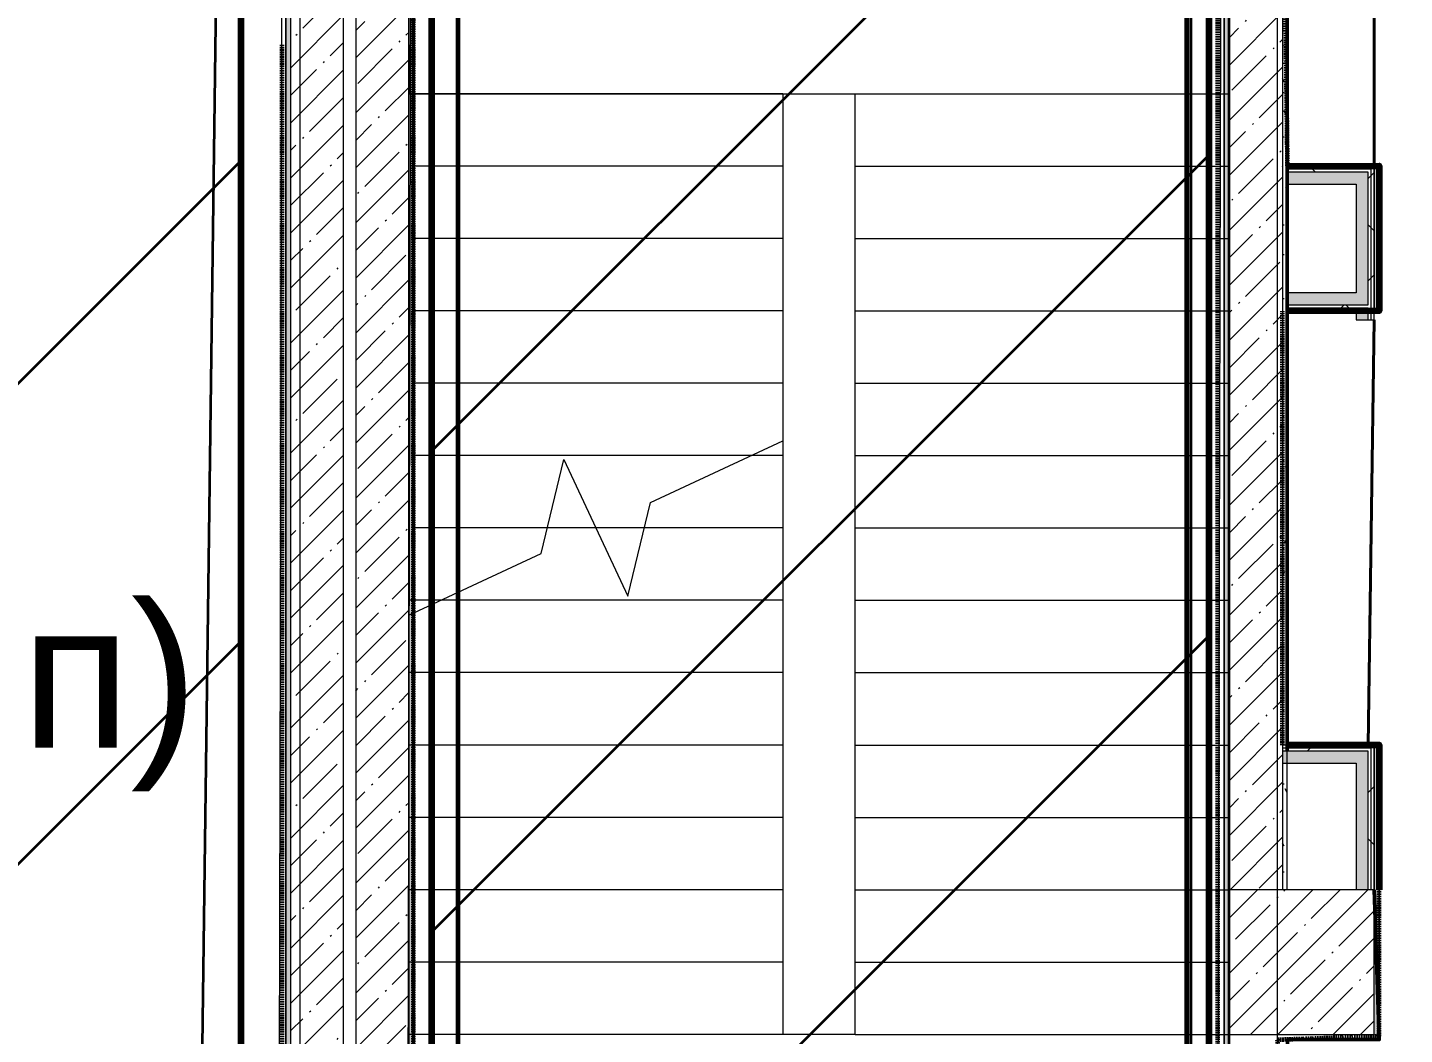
# Model space of a CAD drawing. Header units: millimetres. Extents: x -249154 to 415037, y -45458 to 354837.
# Drawn here: x 37245 to 42950, y 16564 to 20738 of the extents above; entities that cross this region are included whole.
import ezdxf

# ---------------------------------------------------------------- set-up
doc = ezdxf.new("R2010")
doc.units = ezdxf.units.MM
doc.linetypes.add('200_ШТРИХ__ш1_п0_6_', pattern=[320, 200, -120])
doc.linetypes.add('Штрих короткий', pattern=[600, 300, -300])
for name, color, linetype, lineweight in [('0) НЗ Ремонт штукатурка', 6, 'Continuous', 60), ('1) FK13', 152, 'Continuous', 40), ('2)1 штукатурка', 4, 'Continuous', 35), ('2)2 штукатурка', 5, 'Continuous', 50), ('3.3) Шпаклевка баз. фин. WD5-13', 160, 'Continuous', 140), ('3.4) Ремонт базовой шпаклевки', 6, 'Continuous', 60), ('3.4) Шп. фин 4 в 529 поз 11227м2', 6, 'Continuous', 140), ('4) демонтаж НЗ №2', 1, 'Continuous', 35), ('4.1) Дм уборка мусора НЗ 2', 20, 'Continuous', 35), ('4.4) РВР ремонт Штукатурки', 160, 'зигзаг', 35), ('5.4) WD4', 5, 'Continuous', 40), ('549 штукатурка гипсом', 40, 'Continuous', 60), ('666 покраска FK1', 211, 'Continuous', 60), ('923 Люки', 170, 'Continuous', 120), ('A-AREA-BNDY', 7, 'Continuous', 5), ('A-FLOR', 7, 'Continuous', 9), ('A-WALL', 7, 'Continuous', 5), ('I-WALL', 7, 'Continuous', 5), ('S-COLS', 7, 'Continuous', 9), ('S-COLS-1', 7, 'Continuous', 5), ('S-STRS', 7, 'Continuous', 9), ('S-STRS-MBND', 7, 'Continuous', 9), ('Оси', 7, 'Continuous', 9)]:
    doc.layers.add(name, color=color, linetype=linetype, lineweight=lineweight)
doc.layers.add('A-WALL-1', color=9, linetype='Continuous', lineweight=5, true_color=0x808080)
doc.layers.add('A-WALL-FNSH-1', color=9, linetype='Continuous', lineweight=5, true_color=0x808080)
doc.styles.get("Standard").update_dxf_attribs({"font": 'arial.ttf'})
doc.linetypes.add('зигзаг', pattern='A,0.00254,-5.08,[131,ltypeshp.shx,S=5.08,R=0,X=-5.08,Y=0],-10.16,[131,ltypeshp.shx,S=5.08,R=180,X=5.08,Y=0],-5.08', length=20.32254)
pattern_1 = [(45, (64.7, -136.06), (-114.04925, 114.04925), []), (45, (178.75, -136.06), (-114.04925, 114.04925), [201.612, -40.322, 6.706, -33.617])]
pattern_2 = [(0, (64.7, -136.06), (243.84, 60.96), [20.117, -162.763, 20.117, -162.763, -975.36]), (0, (64.7, -136.06), (243.84, 60.96), [-365.76, 20.117, -345.643, 20.117, -162.763, -426.72]), (0, (64.7, -136.06), (243.84, 60.96), [-914.4, 20.117, -101.803, 20.117, -284.683]), (120, (156.14, -105.58), (-174.71291, 180.691634), [20.117, -162.763, 20.117, -162.763, -975.36]), (120, (156.14, -105.58), (-174.71291, 180.691634), [-365.76, 20.117, -345.643, 20.117, -162.763, -426.72]), (120, (156.14, -105.58), (-174.71291, 180.691634), [-914.4, 20.117, -101.803, 20.117, -284.683]), (240, (186.62, 16.34), (-69.12709, -241.651634), [20.117, -162.763, 20.117, -162.763, -975.36]), (240, (186.62, 16.34), (-69.12709, -241.651634), [-365.76, 20.117, -345.643, 20.117, -162.763, -426.72]), (240, (186.62, 16.34), (-69.12709, -241.651634), [-914.4, 20.117, -101.803, 20.117, -284.683])]
pattern_3 = [(45, (64.7, -136.06), (-212.132, 212.132), []), (135, (64.7, -136.06), (-212.132, -212.132), [])]

# ---------------------------------------------------------------- blocks, each defined once
blk = doc.blocks.new('BSC_Колонна _Прямоугольная - 600х600-V41-Объем проектирования 1 этажа')
at = {"layer": 'S-COLS-1'}
h = blk.add_hatch(dxfattribs=at)
h.set_pattern_fill('FP_67', color=256, style=0, pattern_type=2)
h.set_pattern_definition([(45, (-42460, -17000), (-114.04925, 114.04925), []), (45, (-42345.95, -17000), (-114.04925, 114.04925), [201.613, -40.323, 6.706, -33.617])])
h.paths.add_polyline_path([(300, -300), (300, 300), (-300, 300), (-300, -300), (-60, -300)])
for p, q in [((300, 300), (-300, 300)), ((-300, 300), (-300, -300)), ((300, -300), (300, 300)), ((-300, -300), (300, -300))]:
    blk.add_line(p, q, dxfattribs=at)

msp = doc.modelspace()

# ---------------------------------------------------------------- hatches: boundary and pattern name
at = {"layer": '4.1) Дм уборка мусора НЗ 2'}
h = msp.add_hatch(dxfattribs=at)
h.set_pattern_fill('ANSI31', color=1, scale=444)
h.paths.add_polyline_path([(42139.4, 22794.4), (41717.8, 22794.4), (41717.8, 23173.9), (38919.6, 23173.9), (38919.6, 15131.6), (42139.4, 15131.6)])
h = msp.add_hatch(dxfattribs=at)
h.set_pattern_fill('ANSI31', color=1, scale=444)
h.paths.add_polyline_path([(38128.6, 22340.9), (34324.8, 22340.9), (34324.8, 7769.3), (38128.6, 7769.3)])
at = {"layer": 'I-WALL'}
h = msp.add_hatch(dxfattribs=at)
h.set_pattern_fill('FP_1', color=256, style=0, pattern_type=2)
h.set_pattern_definition(pattern_1)
h.paths.add_polyline_path([(38824.7, 10313.9), (38822.6, 11988.9), (38604.7, 11988.9), (38604.7, 10313.9)])
h.paths.add_polyline_path([(38604.7, 13388.9), (38824.7, 13388.9), (38824.7, 21439.2), (38604.7, 21439.2), (38604.7, 14696.4)])
h.paths.add_polyline_path([(38744.7, 22839.2), (38824.7, 22839.2), (38824.7, 23284.2), (38604.7, 23284.2), (38604.7, 22839.2)])
h = msp.add_hatch(dxfattribs=at)
h.set_pattern_fill('FP_1', color=256, style=0, pattern_type=2)
h.set_pattern_definition(pattern_1)
h.paths.add_polyline_path([(38554.7, 15063.9), (38554.7, 21439.2), (38334.7, 21439.2), (38334.7, 15063.9)])
h.paths.add_polyline_path([(38334.7, 22839.2), (38554.7, 22839.2), (38554.7, 23263.9), (38334.7, 23263.9), (38334.7, 22867.9)])
h = msp.add_hatch(dxfattribs=at)
h.set_pattern_fill('FP_191', color=256, style=0, pattern_type=2)
h.set_pattern_definition(pattern_2)
h.paths.add_polyline_path([(38844.7, 15063.9), (38844.7, 21414.2), (38832.7, 21414.2), (38832.7, 21384.2), (38824.7, 21384.2), (38824.7, 15063.9)])
h.paths.add_polyline_path([(38844.7, 22864.2), (38844.7, 23242.9), (38824.7, 23243.9), (38826.3, 22894.2), (38832.7, 22894.2), (38832.7, 22864.2)])
h = msp.add_hatch(dxfattribs=at)
h.set_pattern_fill('FP_191', color=256, style=0, pattern_type=2)
h.set_pattern_definition(pattern_2)
h.paths.add_polyline_path([(42224.7, 15083.9), (42224.7, 23263.9), (42204.7, 23242.9), (42204.7, 15083.9)])
h.paths.add_polyline_path([(42204.7, 23243.9), (42224.7, 23263.9), (42204.7, 23263.9)])
h = msp.add_hatch(dxfattribs=at)
h.set_pattern_fill('FP_191', color=256, style=0, pattern_type=2)
h.set_pattern_definition(pattern_2)
h.paths.add_polyline_path([(42844.7, 16543.9), (42844.7, 17763.9), (42824.7, 17763.9), (42824.7, 16543.9)])
h.paths.add_polyline_path([(42824.7, 19563.9), (42844.7, 19564.4), (42843.6, 20163.9), (42824.7, 20163.9), (42824.7, 19564.4)])
h.paths.add_polyline_path([(42844.7, 21963.9), (42844.7, 23163.9), (42824.7, 23163.9), (42824.7, 21963.9)])
h = msp.add_hatch(dxfattribs=at)
h.set_pattern_fill('FP_1', color=256, style=0, pattern_type=2)
h.set_pattern_definition(pattern_1)
h.paths.add_polyline_path([(42224.7, 17163.9), (42444.7, 17163.9), (42444.7, 22563.9), (42224.7, 22563.9), (42224.7, 17346.4)])
h = msp.add_hatch(dxfattribs=at)
h.set_pattern_fill('FP_191', color=256, style=0, pattern_type=2)
h.set_pattern_definition(pattern_2)
h.paths.add_polyline_path([(42464.7, 17163.9), (42464.7, 17688.9), (42444.7, 17688.9), (42444.7, 17163.9)])
h.paths.add_polyline_path([(42458, 17738.9), (42464.7, 17738.9), (42464.7, 17763.9)])
h.paths.add_polyline_path([(42444.7, 17763.9), (42464.7, 17764.9), (42463.3, 20294.3), (42464.7, 20293.3), (42464.7, 22563.9), (42444.7, 22563.9), (42446.8, 22038.9), (42447.2, 22038.9), (42444.7, 21963.9), (42444.7, 17876.3)])
h = msp.add_hatch(dxfattribs=at)
h.set_pattern_fill('FP_191', color=256, style=0, pattern_type=2)
h.set_pattern_definition(pattern_2)
h.paths.add_polyline_path([(38334.7, 11083.9), (38334, 11933.9), (38326.7, 11933.9), (38326.7, 11963.9), (38314.7, 11963.9), (38314.7, 11084.9)])
h.paths.add_polyline_path([(38326.7, 13413.9), (38326.7, 13443.9), (38334.7, 13443.9), (38334.7, 21459.2), (38314.7, 21459.2), (38314.7, 13413.9)])
h = msp.add_hatch(dxfattribs=at)
h.set_pattern_fill('FP_192', color=256, style=0, pattern_type=2)
h.set_pattern_definition(pattern_3)
h.paths.add_polyline_path([(42465.7, 20151.4), (42812.2, 20151.4), (42812.2, 20163.9), (42465.7, 20163.9)])
h = msp.add_hatch(dxfattribs=at)
h.set_pattern_fill('FP_192', color=256, style=0, pattern_type=2)
h.set_pattern_definition(pattern_3)
h.paths.add_polyline_path([(42788.6, 20138.9), (42799.7, 20138.9), (42799.7, 20151.4), (42465.7, 20151.4), (42465.7, 20138.9), (42749.7, 20138.9)])
h = msp.add_hatch(dxfattribs=at)
h.set_pattern_fill('FP_192', color=256, style=0, pattern_type=2)
h.set_pattern_definition(pattern_3)
h.paths.add_polyline_path([(42812.2, 19526.4), (42812.2, 20151.4), (42799.7, 20151.4), (42799.7, 19526.4)])
h = msp.add_hatch(dxfattribs=at)
h.set_pattern_fill('FP_192', color=256, style=0, pattern_type=2)
h.set_pattern_definition(pattern_3)
h.paths.add_polyline_path([(42824.7, 19526.4), (42824.7, 20163.9), (42812.2, 20163.9), (42812.2, 19526.4)])
for points in [[(42678.5, 20088.9), (42749.7, 20090.7), (42749.7, 20138.9), (42465.7, 20138.9), (42465.7, 20088.9)], [(42471.1, 19588.9), (42749.7, 19588.9), (42749.7, 19638.9), (42465.7, 19638.9), (42465.7, 19588.9)], [(42464.7, 17688.9), (42749.7, 17688.9), (42749.7, 17738.9), (42444.7, 17738.9), (42444.7, 17688.9)], [(42799.7, 17163.9), (42799.7, 17738.9), (42749.7, 17738.9), (42749.7, 17163.9)]]:
    msp.add_hatch(color=256, dxfattribs=at).paths.add_polyline_path(points)
h = msp.add_hatch(color=256, dxfattribs=at)
h.paths.add_polyline_path([(42749.7, 19526.4), (42799.7, 19526.4), (42799.7, 19563.9), (42749.7, 19562.9)])
h.paths.add_polyline_path([(42799.7, 19588.9), (42799.7, 20138.9), (42749.7, 20138.9), (42749.7, 19588.9), (42790.4, 19588.9)])
h = msp.add_hatch(dxfattribs=at)
h.set_pattern_fill('FP_192', color=256, style=0, pattern_type=2)
h.set_pattern_definition(pattern_3)
h.paths.add_polyline_path([(42749.7, 19576.4), (42799.7, 19576.4), (42799.7, 19588.9), (42465.7, 19588.9), (42465.7, 19576.4), (42471.2, 19576.4)])
h = msp.add_hatch(dxfattribs=at)
h.set_pattern_fill('FP_192', color=256, style=0, pattern_type=2)
h.set_pattern_definition(pattern_3)
h.paths.add_polyline_path([(42799.7, 19563.9), (42799.4, 19576.4), (42465.7, 19576.4), (42465.7, 19563.9), (42787.2, 19563.9)])
h = msp.add_hatch(dxfattribs=at)
h.set_pattern_fill('FP_192', color=256, style=0, pattern_type=2)
h.set_pattern_definition(pattern_3)
h.paths.add_polyline_path([(42550.5, 17751.4), (42812.2, 17751.4), (42812.2, 17763.9), (42464.7, 17763.1), (42464.7, 17751.4), (42491.5, 17751.4)])
h.paths.add_polyline_path([(42444.7, 17751.4), (42461.4, 17751.4), (42464.7, 17763.9), (42444.7, 17763.9)])
h = msp.add_hatch(dxfattribs=at)
h.set_pattern_fill('FP_192', color=256, style=0, pattern_type=2)
h.set_pattern_definition(pattern_3)
h.paths.add_polyline_path([(42491.6, 17738.9), (42799.7, 17738.9), (42799.4, 17751.4), (42464.7, 17750.6), (42464.7, 17738.9)])
h.paths.add_polyline_path([(42444.7, 17738.9), (42458, 17738.9), (42461.4, 17751.4), (42444.7, 17751.4)])
h = msp.add_hatch(dxfattribs=at)
h.set_pattern_fill('FP_192', color=256, style=0, pattern_type=2)
h.set_pattern_definition(pattern_3)
h.paths.add_polyline_path([(42812.2, 17163.9), (42812.2, 17751.4), (42799.7, 17751.4), (42799.7, 17163.9)])
h = msp.add_hatch(dxfattribs=at)
h.set_pattern_fill('FP_192', color=256, style=0, pattern_type=2)
h.set_pattern_definition(pattern_3)
h.paths.add_polyline_path([(42824.7, 17163.9), (42824.7, 17763.9), (42812.2, 17763.9), (42812.2, 17163.9)])

# ---------------------------------------------------------------- linework, layer by layer
at = {"layer": '0) НЗ Ремонт штукатурка', "color": 3, "linetype": '200_ШТРИХ__ш1_п0_6_', "ltscale": 0.03}
for points in [[(42175.6, 21278.5), (42175.6, 15131.5), (38844.7, 15131.5), (38844.7, 23230.9), (41734.8, 23230.9)], [(42465.7, 20164.9), (42444.7, 21963.9)], [(38298.6, 20667.1), (38298.6, 13443.9)], [(42444.7, 17763.9), (42444.7, 19562.9)], [(42465.7, 14971.9), (42424.7, 16542.9), (42845.2, 16557.2), (42845.2, 17163.9)]]:
    msp.add_lwpolyline(points, dxfattribs=at)
at = {"layer": '1) FK13'}
msp.add_lwpolyline([(42064.5, 22961), (42064.5, 15188.6), (38844.7, 15188.6), (38844.7, 23230.9), (41749.8, 23230.9)], dxfattribs=at)
at = {"layer": '2)1 штукатурка'}
msp.add_lwpolyline([(42223.7, 27213.9), (58233.7, 27213.9), (58233.7, 10843.9), (42223.7, 10843.9)], close=True, dxfattribs=at)
at = {"layer": '2)2 штукатурка'}
for points in [[(42464.7, 17738.9), (42464.7, 26363.9), (42845.7, 26363.9), (42845.7, 26742.9), (47724.7, 26742.9), (47724.7, 26343.4), (48845.7, 26343.4), (48845.7, 26722.9), (50903.7, 26722.9)], [(42444.7, 14946.4), (42465.7, 16542.9), (42845.7, 16542.9), (42824.7, 17163.9)]]:
    msp.add_lwpolyline(points, dxfattribs=at)
at = {"layer": '3.3) Шпаклевка баз. фин. WD5-13', "ltscale": 0.5}
for points in [[(42464.7, 20163.9), (42845.7, 20164.9), (42845.7, 19563.9), (42465.7, 19562.9)], [(42465.7, 17764.9), (42845.7, 17764.9), (42845.7, 17163.9)]]:
    msp.add_lwpolyline(points, dxfattribs=at)
at = {"layer": '3.4) Ремонт базовой шпаклевки', "linetype": 'Штрих короткий', "ltscale": 0.01}
msp.add_lwpolyline([(39027.6, 15284.1), (42047.8, 15284.1), (42047.8, 23048), (39027.6, 23048)], close=True, dxfattribs=at)
at = {"layer": '3.4) Шп. фин 4 в 529 поз 11227м2'}
for points in [[(42139.4, 22903.9), (42139.4, 15131.6), (38919.6, 15131.6), (38919.6, 23173.9), (41824.7, 23173.9)], [(38128.6, 22819.2), (38128.6, 7784.9)]]:
    msp.add_lwpolyline(points, dxfattribs=at)
at = {"layer": '4) демонтаж НЗ №2'}
for points in [[(42139.4, 22903.9), (42139.4, 15131.6), (38919.6, 15131.6), (38919.6, 23173.9), (41824.7, 23173.9)], [(38128.6, 22819.2), (38128.6, 7784.9)]]:
    msp.add_lwpolyline(points, dxfattribs=at)
at = {"layer": '4.4) РВР ремонт Штукатурки', "ltscale": 0.1}
msp.add_lwpolyline([(37928.3, 13338.9), (38028.7, 21072.1)], dxfattribs=at)
at = {"layer": '5.4) WD4'}
for points in [[(42824.7, 21963.9), (42824.7, 20164.9)], [(42824.7, 19526.4), (42799.7, 17763.9)]]:
    msp.add_lwpolyline(points, dxfattribs=at)
at = {"layer": '549 штукатурка гипсом', "ltscale": 0.01}
msp.add_lwpolyline([(39027.6, 15284.1), (42047.8, 15284.1), (42047.8, 23048), (39027.6, 23048)], close=True, dxfattribs=at)
at = {"layer": '666 покраска FK1'}
msp.add_lwpolyline([(38128.6, 22819.2), (38128.6, 7784.9)], dxfattribs=at)
at = {"layer": 'A-AREA-BNDY', "flags": 128}
for points in [[(41740.7, 23280.6), (38836.7, 23287.4), (38817.6, 15139.4), (42175.6, 15131.5), (42190.1, 21315.1), (41811.1, 21315.9), (41736.1, 21316.1), (41739.8, 22876.6)], [(28087.4, 10813.1), (28066.4, 10813.1), (28059.5, 7854.6), (30229.5, 7849.5), (30229.4, 7811.5), (32729.4, 7805.7), (32729.5, 7843.7), (38538.5, 7830), (38544.9, 10588), (37994.9, 10589.3), (37996.2, 11131.3), (38276.2, 11130.7), (38303.9, 22912.6), (37674.4, 22914.1), (37531.9, 22914.4), (37044.9, 22915.6), (37044.9, 22916.6), (35244.9, 22920.8), (35244.9, 22919.8), (34757.9, 22920.9), (34615.4, 22921.3), (34285.9, 22922.1), (34264.2, 13678.1), (28094.2, 13692.6)]]:
    msp.add_lwpolyline(points, close=True, dxfattribs=at)
at = {"layer": 'A-FLOR'}
for p, q in [((42464.7, 20164.9), (42464.7, 21963.9)), ((38314.7, 21414.2), (38314.7, 13338.9)), ((38844.7, 20463.9), (42204.7, 20463.9)), ((42844.7, 20164.4), (42464.7, 20164.4)), ((42844.7, 19564.4), (42844.7, 20163.9)), ((42464.7, 17764.9), (42464.7, 19564.4)), ((42824.7, 17763.9), (42464.7, 17763.9)), ((42844.7, 17763.9), (42824.7, 17763.9)), ((42844.7, 16543.9), (42844.7, 17763.9))]:
    msp.add_line(p, q, dxfattribs=at)
at = {"layer": 'A-WALL'}
for p, q in [((42204.7, 15083.9), (42204.7, 23242.9)), ((42812.2, 20151.4), (42465.7, 20151.4)), ((42812.2, 19526.4), (42812.2, 20151.4)), ((42799.7, 20138.9), (42465.7, 20138.9)), ((42799.7, 19588.9), (42799.7, 20138.9)), ((42465.7, 19588.9), (42799.7, 19588.9)), ((42465.7, 19576.4), (42799.7, 19576.4)), ((42799.7, 19526.4), (42799.7, 19563.9)), ((42812.2, 17751.4), (42444.7, 17751.4)), ((42812.2, 17163.9), (42812.2, 17751.4)), ((42799.7, 17738.9), (42444.7, 17738.9)), ((42799.7, 17163.9), (42799.7, 17738.9))]:
    msp.add_line(p, q, dxfattribs=at)
at = {"layer": 'A-WALL-1'}
for p, q in [((42224.7, 22563.9), (42224.7, 17163.9)), ((42444.7, 22563.9), (42444.7, 17163.9)), ((42464.7, 17163.9), (42464.7, 22563.9)), ((38334.7, 21439.2), (38334.7, 13443.9)), ((38554.7, 13443.9), (38554.7, 21439.2)), ((38604.7, 21384.2), (38604.7, 13388.9)), ((38824.7, 15063.9), (38824.7, 21384.2)), ((42465.7, 20163.9), (42465.7, 20088.9)), ((42824.7, 20163.9), (42824.7, 19563.9)), ((42824.7, 19526.4), (42824.7, 20163.9)), ((42844.7, 20163.9), (42824.7, 20163.9)), ((42844.7, 19563.9), (42844.7, 20163.9)), ((42465.7, 20088.9), (42749.7, 20088.9)), ((42749.7, 20088.9), (42749.7, 19638.9)), ((42749.7, 19638.9), (42465.7, 19638.9)), ((42465.7, 19638.9), (42465.7, 19562.9)), ((42749.7, 19563.9), (42749.7, 19526.4)), ((42749.7, 19563.9), (42799.7, 19563.9)), ((42749.7, 19526.4), (42824.7, 19526.4)), ((42824.7, 19563.9), (42844.7, 19563.9)), ((38844.7, 15083.9), (38844.7, 18062)), ((42824.7, 17763.9), (42444.7, 17763.9)), ((42824.7, 17763.9), (42824.7, 17163.9)), ((42824.7, 17763.9), (42824.7, 17763.9)), ((42824.7, 17163.9), (42824.7, 17763.9)), ((42444.7, 17688.9), (42749.7, 17688.9)), ((42749.7, 17688.9), (42749.7, 17163.9))]:
    msp.add_line(p, q, dxfattribs=at)
at = {"layer": 'A-WALL-FNSH-1'}
for p, q in [((42465.7, 20163.9), (42465.7, 21962.9)), ((38313.7, 21439.2), (38313.7, 13388.9)), ((38844.7, 21414.2), (38844.7, 18062)), ((38844.7, 20163.9), (38845.7, 20163.9)), ((38845.7, 18312.3), (38845.7, 20163.9)), ((42824.7, 20164.9), (42464.7, 20164.9)), ((42464.7, 20163.9), (42824.7, 20163.9)), ((42824.7, 20163.9), (42824.7, 20164.9)), ((42845.7, 20163.9), (42844.7, 20163.9)), ((42845.7, 19563.9), (42845.7, 20163.9)), ((42749.7, 19563.9), (42464.7, 19563.9)), ((42465.7, 17763.9), (42465.7, 19562.9)), ((42465.7, 19562.9), (42749.7, 19562.9)), ((42844.7, 19564.4), (42844.7, 19563.9)), ((42844.7, 19563.9), (42845.7, 19563.9)), ((38844.7, 18062), (38845.7, 18062)), ((42824.7, 17764.9), (42464.7, 17764.9)), ((42824.7, 17763.9), (42824.7, 17764.9)), ((42845.7, 17763.9), (42844.7, 17763.9)), ((42844.7, 17763.9), (42844.7, 16543.9)), ((42845.7, 16542.9), (42845.7, 17763.9)), ((38845.7, 17683.5), (38844.7, 17683.5))]:
    msp.add_line(p, q, dxfattribs=at)
at = {"layer": 'I-WALL'}
for p, q in [((42203.7, 15083.9), (42203.7, 22828.9)), ((38845.7, 21439.2), (38845.7, 20163.9)), ((38844.7, 20563.9), (38845.7, 20563.9)), ((38845.7, 18312.3), (38845.7, 15093.9)), ((38845.7, 18083.5), (38844.7, 18083.5))]:
    msp.add_line(p, q, dxfattribs=at)
at = {"layer": 'S-STRS'}
for p, q in [((40374.7, 20463.9), (38844.7, 20463.9)), ((40374.7, 20463.9), (38844.7, 20463.9)), ((40374.7, 20463.9), (40374.7, 20163.9)), ((40374.7, 20163.9), (38844.7, 20163.9)), ((40374.7, 20163.9), (38844.7, 20163.9)), ((40374.7, 20163.9), (40374.7, 19863.9)), ((40374.7, 19863.9), (38844.7, 19863.9)), ((40374.7, 19863.9), (38844.7, 19863.9)), ((40374.7, 19863.9), (40374.7, 19563.9)), ((40374.7, 19563.9), (38844.7, 19563.9)), ((40374.7, 19563.9), (38844.7, 19563.9)), ((40374.7, 19563.9), (40374.7, 19263.9)), ((40374.7, 19263.9), (38844.7, 19263.9)), ((40374.7, 19263.9), (38844.7, 19263.9)), ((40374.7, 19263.9), (40374.7, 19025.3)), ((40243.1, 18963.9), (38844.7, 18963.9)), ((40243.1, 18963.9), (38844.7, 18963.9)), ((39398.8, 18663.9), (38844.7, 18663.9)), ((39398.8, 18663.9), (38844.7, 18663.9)), ((39800.6, 18663.9), (39599.7, 18663.9)), ((39800.6, 18663.9), (39599.7, 18663.9)), ((38824.7, 18363.9), (38824.7, 18302.5)), ((38956.3, 18363.9), (38824.7, 18363.9)), ((38956.3, 18363.9), (38824.7, 18363.9))]:
    msp.add_line(p, q, dxfattribs=at)
at = {"layer": 'S-STRS-MBND'}
for p, q in [((38824.7, 23263.9), (38824.7, 20463.9)), ((42224.7, 20463.9), (42224.7, 23263.9)), ((38824.7, 20463.9), (40674.7, 20463.9)), ((40674.7, 20463.9), (42224.7, 20463.9)), ((40674.7, 16563.9), (40674.7, 20463.9)), ((40674.7, 20463.9), (42224.7, 20463.9)), ((42224.7, 16563.9), (42224.7, 20463.9)), ((40674.7, 20163.9), (42224.7, 20163.9)), ((40674.7, 20163.9), (42224.7, 20163.9)), ((40674.7, 19863.9), (42224.7, 19863.9)), ((40674.7, 19863.9), (42224.7, 19863.9)), ((40674.7, 19563.9), (42224.7, 19563.9)), ((40674.7, 19563.9), (42224.7, 19563.9)), ((40674.7, 19263.9), (42224.7, 19263.9)), ((40674.7, 19263.9), (42224.7, 19263.9)), ((39826.3, 18769.6), (40374.7, 19025.3)), ((40374.7, 19025.3), (40374.7, 16563.9)), ((39373.1, 18558.3), (39467.6, 18947.2)), ((39467.6, 18947.2), (39731.8, 18380.7)), ((40374.7, 18963.9), (40243.1, 18963.9)), ((40374.7, 18963.9), (40243.1, 18963.9)), ((40674.7, 18963.9), (42224.7, 18963.9)), ((40674.7, 18963.9), (42224.7, 18963.9)), ((39731.8, 18380.7), (39826.3, 18769.6)), ((39599.7, 18663.9), (39398.8, 18663.9)), ((39599.7, 18663.9), (39398.8, 18663.9)), ((40374.7, 18663.9), (39800.6, 18663.9)), ((40374.7, 18663.9), (39800.6, 18663.9)), ((40674.7, 18663.9), (42224.7, 18663.9)), ((40674.7, 18663.9), (42224.7, 18663.9)), ((38824.7, 18302.5), (39373.1, 18558.3)), ((40374.7, 18363.9), (38956.3, 18363.9)), ((40374.7, 18363.9), (38956.3, 18363.9)), ((40674.7, 18363.9), (42224.7, 18363.9)), ((40674.7, 18363.9), (42224.7, 18363.9)), ((38824.7, 18302.5), (38824.7, 16563.9)), ((40374.7, 18063.9), (38824.7, 18063.9)), ((40374.7, 18063.9), (38824.7, 18063.9)), ((40674.7, 18063.9), (42224.7, 18063.9)), ((40674.7, 18063.9), (42224.7, 18063.9)), ((40374.7, 17763.9), (38824.7, 17763.9)), ((40374.7, 17763.9), (38824.7, 17763.9)), ((40674.7, 17763.9), (42224.7, 17763.9)), ((40674.7, 17763.9), (42224.7, 17763.9)), ((40374.7, 17463.9), (38824.7, 17463.9)), ((40374.7, 17463.9), (38824.7, 17463.9)), ((40674.7, 17463.9), (42224.7, 17463.9)), ((40674.7, 17463.9), (42224.7, 17463.9)), ((40374.7, 17163.9), (38824.7, 17163.9)), ((40374.7, 17163.9), (38824.7, 17163.9)), ((40674.7, 17163.9), (42224.7, 17163.9)), ((40674.7, 17163.9), (42224.7, 17163.9)), ((40374.7, 16863.9), (38824.7, 16863.9)), ((40374.7, 16863.9), (38824.7, 16863.9)), ((40674.7, 16863.9), (42224.7, 16863.9)), ((40674.7, 16863.9), (42224.7, 16863.9)), ((38824.7, 16563.9), (38824.7, 15063.9)), ((40374.7, 16563.9), (38824.7, 16563.9)), ((40374.7, 16563.9), (38824.7, 16563.9)), ((40674.7, 16563.9), (40374.7, 16563.9)), ((40674.7, 16563.9), (42224.7, 16563.9)), ((40674.7, 16563.9), (42224.7, 16563.9)), ((42224.7, 15063.9), (42224.7, 16563.9))]:
    msp.add_line(p, q, dxfattribs=at)
at = {"layer": 'Оси'}
for points in [[(42424.7, -2042.3), (42424.7, 2957.7), (42424.7, 22262), (42424.7, 27262)], [(38374.7, -2042.3), (38374.7, 2957.7), (38374.7, 18641.7), (38374.7, 23641.7)]]:
    msp.add_lwpolyline(points, dxfattribs=at)

# ---------------------------------------------------------------- block references
at = {"layer": 'S-COLS'}
msp.add_blockref('BSC_Колонна _Прямоугольная - 600х600-V41-Объем проектирования 1 этажа', (42524.7, 16863.9), dxfattribs=at)

# ---------------------------------------------------------------- texts
at = {"layer": '923 Люки', "insert": (34983.5, 18353.1), "char_height": 600, "width": 3064.482, "attachment_point": 1}
msp.add_mtext('T-03( п)', dxfattribs=at)

doc.saveas('drawing.dxf')
